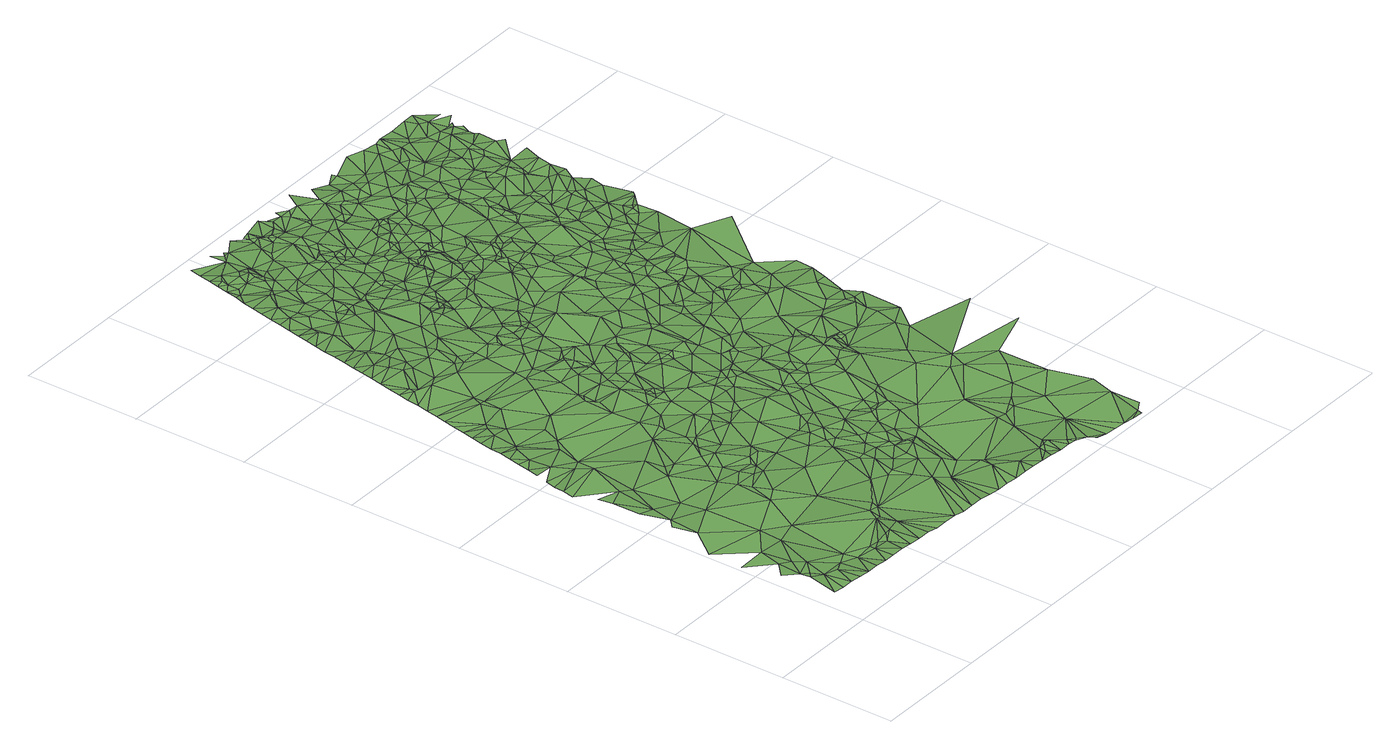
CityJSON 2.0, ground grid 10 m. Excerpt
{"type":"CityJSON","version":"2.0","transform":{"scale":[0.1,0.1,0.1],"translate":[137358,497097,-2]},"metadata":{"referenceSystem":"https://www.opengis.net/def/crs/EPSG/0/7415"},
"CityObjects":{
"plantcover1":{"type":"PlantCover","attributes":{"3df_class":"Forest","bgt_fysiekvoorkomen":"grasland agrarisch","bgt_status":"bestaand","identificatienamespace":"NL.IMGeo","begroeidterreindeeloptalud":"false","relatievehoogteligging":0,"aantal_punten":0},"geometry":[{"type":"MultiSurface","lod":"1","boundaries":[[[0,1,2]],[[3,0,2]],[[4,5,6]],[[7,5,3]],[[1,8,2]],[[3,2,7]],[[6,9,10]],[[11,5,7]],[[6,5,12]],[[13,2,8]],[[11,7,2]],[[14,13,8]],[[12,5,11]],[[12,9,6]],[[2,13,15]],[[14,16,13]],[[2,15,11]],[[16,15,13]],[[9,17,18]],[[11,19,12]],[[19,9,12]],[[18,17,20]],[[15,21,11]],[[16,22,15]],[[23,22,16]],[[24,20,25]],[[11,21,19]],[[22,21,15]],[[17,9,19]],[[23,26,22]],[[25,27,28]],[[20,29,25]],[[21,22,30]],[[27,31,28]],[[22,26,32]],[[29,20,17]],[[33,19,21]],[[26,34,32]],[[22,32,30]],[[25,35,27]],[[31,36,37]],[[17,19,33]],[[36,31,27]],[[32,34,38]],[[29,35,25]],[[32,39,30]],[[40,41,42]],[[43,32,38]],[[41,44,45]],[[36,27,46]],[[27,35,46]],[[32,43,39]],[[21,30,47]],[[44,48,45]],[[42,36,40]],[[21,47,33]],[[38,49,43]],[[50,51,52]],[[53,29,17]],[[54,39,43]],[[53,17,33]],[[30,39,47]],[[48,44,50]],[[43,49,55]],[[44,41,40]],[[56,57,51]],[[43,55,54]],[[46,40,36]],[[50,56,51]],[[55,49,58]],[[56,59,57]],[[29,60,35]],[[61,46,35]],[[54,47,39]],[[54,55,47]],[[62,59,63]],[[63,59,56]],[[64,50,44]],[[65,55,58]],[[66,29,53]],[[50,67,56]],[[68,33,47]],[[44,40,64]],[[69,65,58]],[[60,61,35]],[[70,62,71]],[[60,29,66]],[[53,33,72]],[[55,65,47]],[[40,46,73]],[[71,62,63]],[[64,67,50]],[[67,63,56]],[[72,33,68]],[[46,61,73]],[[74,70,75]],[[76,65,69]],[[71,75,70]],[[75,77,74]],[[78,47,65]],[[64,40,73]],[[63,67,71]],[[47,78,68]],[[65,76,79]],[[80,66,53]],[[80,53,81]],[[82,77,83]],[[78,65,84]],[[75,83,77]],[[53,72,81]],[[64,85,67]],[[78,84,68]],[[67,85,71]],[[86,73,61]],[[75,71,87]],[[65,79,88]],[[89,86,61]],[[90,61,60]],[[91,92,82]],[[65,88,84]],[[60,66,93]],[[72,68,94]],[[91,82,83]],[[68,84,94]],[[95,66,80]],[[83,75,87]],[[91,96,92]],[[61,90,89]],[[80,81,97]],[[71,85,98]],[[87,71,98]],[[93,66,95]],[[99,64,73]],[[87,91,83]],[[60,93,100]],[[90,60,100]],[[80,97,95]],[[81,72,101]],[[99,73,86]],[[102,89,90]],[[96,103,104]],[[64,105,85]],[[89,99,86]],[[72,94,106]],[[91,103,96]],[[106,94,84]],[[81,101,97]],[[93,95,107]],[[108,91,87]],[[93,109,100]],[[95,97,107]],[[104,110,111]],[[112,90,100]],[[107,109,93]],[[98,85,113]],[[102,114,89]],[[113,87,98]],[[102,90,112]],[[115,84,88]],[[64,99,105]],[[116,117,118]],[[111,119,118]],[[109,120,100]],[[99,89,114]],[[108,103,91]],[[112,100,120]],[[121,117,116]],[[122,115,88]],[[103,110,104]],[[108,87,113]],[[107,120,109]],[[123,102,112]],[[106,84,124]],[[125,121,126]],[[127,107,97]],[[128,72,106]],[[128,101,72]],[[114,102,123]],[[126,121,116]],[[119,116,118]],[[107,129,120]],[[110,119,111]],[[125,126,130]],[[131,115,122]],[[101,127,97]],[[113,85,132]],[[84,133,124]],[[108,134,103]],[[126,116,135]],[[123,112,136]],[[133,84,115]],[[137,112,120]],[[114,138,99]],[[134,110,103]],[[85,105,132]],[[127,129,107]],[[139,114,123]],[[116,119,135]],[[129,137,120]],[[140,131,141]],[[137,136,112]],[[114,139,138]],[[139,123,136]],[[142,99,138]],[[130,126,143]],[[144,145,130]],[[126,135,143]],[[146,99,142]],[[99,146,105]],[[147,145,148]],[[113,149,108]],[[108,149,134]],[[127,137,129]],[[140,115,131]],[[119,150,135]],[[140,141,151]],[[152,106,124]],[[127,101,153]],[[148,154,147]],[[128,106,155]],[[139,136,156]],[[130,143,144]],[[144,148,145]],[[157,124,133]],[[128,158,101]],[[159,119,110]],[[160,135,150]],[[155,106,152]],[[161,113,132]],[[160,143,135]],[[162,140,151]],[[110,134,163]],[[124,157,152]],[[138,139,164]],[[153,101,158]],[[127,165,137]],[[146,142,166]],[[167,136,137]],[[146,166,105]],[[142,138,164]],[[168,154,169]],[[119,159,150]],[[154,148,169]],[[170,113,161]],[[170,149,113]],[[156,136,167]],[[171,139,156]],[[127,153,165]],[[157,133,172]],[[133,115,172]],[[128,155,158]],[[168,173,174]],[[132,105,175]],[[134,149,176]],[[157,177,152]],[[161,132,178]],[[179,144,143]],[[144,180,148]],[[155,152,181]],[[173,182,174]],[[166,142,164]],[[163,159,110]],[[105,166,175]],[[143,160,179]],[[140,183,115]],[[164,139,171]],[[168,169,173]],[[155,181,158]],[[172,177,157]],[[184,161,178]],[[162,185,140]],[[165,186,137]],[[134,176,163]],[[187,161,184]],[[169,148,188]],[[160,150,189]],[[167,171,156]],[[137,186,167]],[[179,180,144]],[[185,162,190]],[[170,161,187]],[[191,153,158]],[[192,150,159]],[[188,148,180]],[[172,115,183]],[[181,152,193]],[[153,194,165]],[[178,132,195]],[[182,196,197]],[[152,177,193]],[[179,160,189]],[[169,198,173]],[[181,199,158]],[[173,196,182]],[[153,191,194]],[[200,149,170]],[[201,202,197]],[[192,189,150]],[[169,188,198]],[[140,203,183]],[[204,177,172]],[[185,190,205]],[[195,132,175]],[[184,178,195]],[[191,158,206]],[[171,167,207]],[[208,187,184]],[[200,176,149]],[[181,193,199]],[[140,209,203]],[[202,201,210]],[[207,164,171]],[[179,211,180]],[[206,158,199]],[[212,166,164]],[[187,208,170]],[[175,166,212]],[[209,140,185]],[[194,213,165]],[[196,201,197]],[[165,213,186]],[[177,204,214]],[[159,215,192]],[[188,180,211]],[[193,177,214]],[[211,179,189]],[[216,191,206]],[[217,207,167]],[[216,194,191]],[[173,218,196]],[[219,204,172]],[[208,184,195]],[[210,220,221]],[[186,222,167]],[[163,223,159]],[[172,183,219]],[[201,220,210]],[[224,200,170]],[[159,223,215]],[[198,225,173]],[[226,175,212]],[[227,175,226]],[[193,228,199]],[[229,230,205]],[[230,185,205]],[[206,199,231]],[[164,207,232]],[[217,167,222]],[[233,198,188]],[[200,234,176]],[[195,175,227]],[[189,192,235]],[[228,193,214]],[[194,236,213]],[[208,224,170]],[[201,196,220]],[[176,237,163]],[[192,215,238]],[[214,204,219]],[[212,164,232]],[[216,236,194]],[[189,239,211]],[[203,209,240]],[[221,241,242]],[[216,206,243]],[[173,225,218]],[[240,209,185]],[[233,188,211]],[[206,231,243]],[[235,192,238]],[[199,228,244]],[[245,186,213]],[[203,246,183]],[[220,241,221]],[[232,207,217]],[[247,227,226]],[[244,231,199]],[[234,237,176]],[[239,189,235]],[[248,226,212]],[[249,230,229]],[[185,230,240]],[[241,250,242]],[[228,214,251]],[[252,195,227]],[[226,248,247]],[[227,247,253]],[[214,219,254]],[[215,255,238]],[[245,213,236]],[[252,227,253]],[[256,234,200]],[[257,208,195]],[[251,214,254]],[[219,183,246]],[[218,258,196]],[[215,223,255]],[[256,200,224]],[[225,198,233]],[[258,220,196]],[[222,259,217]],[[211,239,233]],[[260,244,228]],[[261,253,247]],[[262,195,252]],[[259,232,217]],[[260,228,251]],[[247,248,261]],[[253,261,252]],[[163,237,263]],[[195,262,257]],[[163,263,223]],[[219,264,254]],[[220,265,241]],[[249,266,230]],[[216,243,267]],[[216,268,236]],[[250,269,270]],[[271,222,186]],[[212,232,272]],[[212,272,248]],[[267,231,244]],[[208,273,224]],[[254,264,251]],[[250,241,269]],[[231,267,243]],[[274,235,238]],[[273,208,257]],[[239,235,274]],[[248,275,261]],[[218,225,258]],[[186,245,271]],[[219,246,264]],[[258,265,220]],[[269,276,270]],[[234,277,237]],[[238,255,274]],[[246,251,264]],[[268,245,236]],[[203,278,246]],[[267,268,216]],[[265,279,241]],[[275,248,272]],[[230,280,240]],[[256,281,234]],[[241,279,269]],[[282,257,262]],[[283,256,224]],[[260,251,284]],[[259,222,271]],[[255,223,285]],[[261,286,252]],[[244,260,287]],[[232,259,288]],[[262,252,286]],[[283,224,273]],[[251,246,284]],[[282,273,257]],[[267,244,287]],[[234,281,277]],[[230,266,280]],[[275,286,261]],[[233,239,289]],[[272,232,290]],[[223,263,291]],[[274,255,285]],[[240,292,203]],[[237,293,263]],[[282,262,286]],[[294,256,283]],[[239,274,289]],[[276,295,296]],[[276,269,295]],[[285,223,291]],[[277,293,237]],[[265,297,279]],[[287,260,284]],[[258,297,265]],[[232,288,290]],[[281,256,298]],[[294,298,256]],[[225,299,258]],[[296,300,301]],[[283,273,302]],[[246,278,284]],[[303,304,266]],[[279,305,269]],[[233,306,225]],[[307,268,267]],[[294,283,302]],[[268,308,245]],[[280,266,304]],[[272,309,275]],[[310,288,259]],[[296,295,300]],[[301,300,311]],[[298,294,302]],[[281,312,277]],[[259,271,310]],[[313,273,282]],[[281,298,312]],[[258,314,315]],[[314,258,299]],[[308,271,245]],[[258,315,297]],[[316,267,287]],[[297,305,279]],[[290,317,272]],[[292,278,203]],[[285,291,318]],[[313,302,273]],[[263,319,291]],[[320,307,267]],[[295,269,321]],[[299,225,306]],[[275,322,286]],[[289,306,233]],[[293,319,263]],[[323,304,303]],[[316,320,267]],[[321,269,305]],[[311,300,324]],[[286,325,282]],[[277,312,326]],[[277,326,293]],[[327,274,285]],[[285,318,328]],[[240,280,329]],[[318,291,328]],[[310,290,288]],[[272,317,309]],[[289,274,330]],[[287,284,331]],[[311,332,333]],[[278,331,284]],[[280,304,334]],[[335,298,302]],[[332,311,324]],[[323,334,304]],[[298,335,312]],[[325,313,282]],[[314,336,315]],[[322,275,309]],[[314,299,336]],[[337,268,307]],[[338,316,287]],[[300,295,339]],[[340,317,290]],[[291,319,341]],[[291,341,328]],[[327,285,328]],[[274,327,330]],[[315,342,297]],[[324,300,343]],[[344,310,271]],[[345,346,333]],[[345,333,332]],[[326,347,293]],[[337,308,268]],[[297,342,305]],[[312,335,326]],[[348,280,334]],[[271,308,344]],[[323,349,334]],[[290,310,350]],[[351,325,286]],[[352,320,316]],[[295,321,339]],[[338,287,331]],[[353,315,336]],[[343,300,339]],[[351,286,322]],[[332,324,343]],[[306,289,354]],[[290,350,340]],[[321,305,355]],[[317,340,309]],[[356,299,306]],[[352,316,338]],[[357,307,320]],[[356,336,299]],[[353,342,315]],[[323,358,349]],[[359,319,293]],[[349,348,334]],[[302,313,360]],[[361,346,345]],[[332,361,345]],[[240,329,292]],[[335,347,326]],[[335,302,362]],[[346,361,363]],[[321,355,339]],[[347,359,293]],[[352,357,320]],[[364,328,341]],[[289,330,365]],[[353,336,356]],[[344,366,310]],[[305,367,355]],[[368,313,325]],[[341,319,359]],[[366,350,310]],[[369,344,308]],[[329,280,348]],[[328,370,327]],[[356,342,353]],[[305,342,371]],[[349,372,348]],[[349,358,372]],[[331,278,373]],[[374,352,338]],[[332,343,375]],[[360,362,302]],[[361,332,375]],[[327,376,330]],[[369,308,337]],[[305,371,367]],[[377,309,340]],[[306,354,378]],[[379,325,351]],[[328,364,370]],[[378,356,306]],[[350,377,340]],[[339,380,343]],[[322,381,351]],[[382,337,307]],[[335,362,347]],[[383,354,289]],[[357,382,307]],[[384,338,331]],[[372,358,385]],[[368,360,313]],[[374,357,352]],[[386,339,355]],[[379,368,325]],[[387,342,356]],[[376,365,330]],[[388,322,309]],[[384,374,338]],[[364,341,389]],[[362,359,347]],[[344,369,390]],[[366,344,390]],[[350,366,391]],[[339,386,380]],[[383,289,365]],[[343,380,392]],[[372,385,393]],[[381,394,351]],[[337,395,369]],[[375,343,396]],[[389,341,359]],[[377,350,391]],[[387,356,378]],[[343,392,396]],[[351,394,379]],[[370,397,327]],[[361,398,363]],[[388,381,322]],[[375,399,361]],[[398,400,363]],[[378,354,401]],[[393,385,402]],[[403,376,327]],[[373,384,331]],[[367,371,404]],[[342,405,371]],[[367,406,355]],[[364,407,370]],[[408,309,377]],[[395,337,382]],[[391,366,390]],[[387,405,342]],[[380,409,392]],[[380,386,409]],[[373,278,410]],[[379,411,368]],[[410,278,292]],[[412,357,374]],[[389,407,364]],[[355,406,386]],[[399,375,396]],[[368,411,360]],[[413,365,376]],[[392,409,396]],[[414,369,395]],[[388,309,408]],[[387,378,415]],[[348,372,416]],[[381,417,394]],[[370,407,397]],[[354,418,401]],[[384,412,374]],[[388,417,381]],[[399,398,361]],[[419,389,359]],[[390,369,420]],[[383,418,354]],[[404,371,405]],[[367,404,406]],[[401,415,378]],[[327,397,421]],[[409,422,396]],[[391,423,377]],[[422,399,396]],[[424,362,360]],[[365,425,383]],[[426,425,365]],[[329,348,416]],[[394,427,379]],[[376,403,413]],[[416,372,393]],[[414,420,369]],[[426,365,413]],[[386,428,409]],[[390,423,391]],[[429,430,402]],[[397,407,431]],[[411,379,427]],[[394,417,432]],[[387,415,433]],[[327,434,403]],[[429,435,430]],[[436,395,382]],[[389,437,407]],[[388,432,417]],[[409,438,422]],[[416,393,402]],[[387,433,405]],[[411,424,360]],[[422,438,399]],[[437,389,419]],[[292,329,439]],[[440,384,373]],[[394,432,427]],[[414,395,436]],[[362,441,359]],[[432,388,408]],[[421,434,327]],[[382,357,442]],[[443,383,425]],[[409,428,438]],[[399,438,398]],[[407,437,431]],[[443,425,426]],[[444,426,413]],[[384,440,412]],[[377,445,408]],[[403,444,413]],[[377,423,445]],[[406,446,386]],[[415,401,447]],[[442,357,412]],[[446,428,386]],[[427,424,411]],[[419,359,441]],[[444,443,426]],[[397,431,448]],[[449,420,414]],[[450,390,420]],[[430,416,402]],[[423,390,450]],[[451,418,383]],[[401,418,452]],[[404,405,453]],[[383,443,451]],[[454,444,403]],[[439,329,455]],[[410,292,439]],[[414,436,456]],[[414,456,449]],[[406,404,453]],[[421,397,448]],[[457,433,415]],[[454,443,444]],[[431,437,448]],[[408,458,432]],[[382,442,436]],[[427,432,458]],[[459,362,424]],[[438,460,398]],[[461,398,462]],[[437,419,441]],[[455,329,416]],[[452,447,401]],[[450,420,449]],[[463,415,447]],[[464,405,433]],[[452,418,451]],[[465,454,403]],[[454,466,443]],[[466,451,443]],[[415,463,457]],[[428,467,438]],[[398,460,462]],[[465,403,434]],[[468,416,430]],[[423,469,445]],[[440,442,412]],[[445,470,408]],[[427,471,424]],[[472,449,456]],[[473,448,437]],[[434,421,474]],[[456,436,475]],[[476,423,450]],[[477,410,439]],[[470,458,408]],[[406,478,446]],[[428,446,467]],[[362,459,441]],[[421,448,474]],[[472,450,449]],[[423,476,469]],[[466,454,479]],[[466,479,451]],[[477,439,455]],[[453,405,464]],[[462,460,480]],[[473,437,441]],[[458,471,427]],[[481,447,452]],[[481,463,447]],[[406,453,478]],[[475,472,456]],[[438,482,460]],[[433,457,483]],[[468,484,416]],[[436,485,475]],[[486,445,469]],[[442,485,436]],[[452,451,487]],[[471,488,424]],[[489,434,474]],[[463,490,457]],[[463,481,490]],[[465,434,489]],[[488,459,424]],[[433,483,464]],[[467,482,438]],[[451,479,487]],[[491,440,373]],[[478,467,446]],[[469,476,486]],[[470,492,458]],[[493,448,473]],[[410,494,373]],[[465,495,454]],[[496,410,477]],[[452,497,481]],[[498,474,448]],[[499,450,472]],[[500,470,445]],[[454,495,479]],[[492,471,458]],[[496,477,455]],[[486,500,445]],[[476,450,501]],[[493,473,441]],[[497,490,481]],[[499,472,475]],[[497,452,487]],[[502,455,416]],[[457,490,503]],[[486,476,501]],[[489,474,498]],[[504,453,464]],[[493,498,448]],[[478,453,504]],[[465,489,495]],[[457,503,483]],[[505,475,485]],[[506,442,440]],[[442,505,485]],[[507,450,499]],[[508,488,471]],[[509,482,467]],[[501,450,507]],[[459,510,441]],[[470,511,492]],[[490,497,503]],[[512,464,483]],[[513,471,492]],[[482,514,460]],[[496,455,502]],[[504,464,512]],[[515,460,514]],[[478,504,516]],[[487,479,517]],[[518,410,496]],[[519,459,488]],[[511,470,500]],[[478,520,467]],[[521,500,486]],[[513,508,471]],[[497,487,522]],[[519,488,508]],[[520,509,467]],[[479,495,517]],[[373,494,491]],[[523,512,483]],[[524,484,525]],[[483,503,523]],[[492,511,513]],[[416,484,526]],[[441,527,493]],[[519,510,459]],[[475,528,499]],[[486,501,529]],[[493,530,498]],[[489,498,531]],[[506,505,442]],[[532,516,504]],[[478,516,520]],[[533,504,512]],[[534,482,509]],[[535,522,487]],[[531,495,489]],[[510,527,441]],[[505,528,475]],[[536,512,523]],[[491,506,440]],[[537,535,487]],[[532,504,533]],[[529,521,486]],[[536,533,512]],[[497,538,503]],[[539,515,514]],[[511,500,521]],[[540,514,482]],[[497,522,541]],[[517,537,487]],[[518,496,502]],[[529,501,507]],[[416,526,502]],[[525,542,524]],[[543,516,532]],[[544,530,493]],[[545,507,499]],[[508,513,546]],[[534,509,520]],[[482,534,540]],[[410,518,547]],[[523,503,548]],[[533,536,549]],[[540,539,514]],[[541,550,497]],[[536,523,551]],[[552,517,495]],[[495,531,552]],[[508,546,519]],[[494,410,547]],[[553,532,533]],[[516,543,554]],[[522,535,555]],[[497,550,538]],[[544,493,527]],[[520,516,554]],[[539,556,557]],[[506,558,505]],[[549,536,551]],[[524,526,484]],[[510,519,559]],[[560,533,549]],[[540,556,539]],[[553,543,532]],[[511,561,513]],[[505,558,528]],[[537,555,535]],[[553,533,560]],[[538,548,503]],[[522,555,541]],[[562,540,534]],[[499,528,563]],[[545,529,507]],[[530,564,498]],[[540,565,556]],[[565,540,562]],[[545,499,563]],[[548,566,523]],[[521,567,511]],[[527,510,559]],[[523,568,551]],[[569,552,531]],[[564,531,498]],[[520,570,534]],[[571,537,517]],[[552,571,517]],[[570,562,534]],[[572,543,553]],[[523,566,568]],[[572,554,543]],[[558,506,573]],[[549,574,560]],[[513,575,546]],[[574,549,551]],[[541,576,550]],[[577,565,562]],[[541,555,576]],[[553,560,574]],[[558,573,528]],[[575,513,561]],[[552,569,571]],[[562,570,577]],[[578,520,554]],[[579,521,529]],[[578,570,520]],[[580,561,511]],[[581,538,550]],[[553,574,572]],[[582,573,506]],[[583,519,546]],[[584,569,531]],[[550,576,581]],[[572,578,554]],[[585,530,544]],[[567,580,511]],[[537,586,555]],[[538,587,548]],[[518,502,588]],[[521,579,567]],[[519,583,559]],[[589,551,568]],[[586,537,571]],[[491,590,506]],[[581,587,538]],[[551,589,574]],[[570,591,577]],[[565,592,556]],[[573,593,528]],[[524,594,526]],[[577,595,565]],[[584,571,569]],[[596,545,563]],[[576,555,597]],[[598,566,548]],[[528,599,563]],[[578,591,570]],[[590,582,506]],[[582,593,573]],[[564,584,531]],[[581,576,597]],[[530,585,564]],[[587,581,600]],[[548,587,598]],[[601,491,494]],[[599,596,563]],[[527,559,602]],[[528,603,599]],[[568,566,604]],[[528,593,603]],[[502,526,605]],[[545,596,606]],[[591,595,577]],[[555,586,597]],[[561,580,607]],[[608,544,527]],[[529,545,609]],[[597,600,581]],[[561,607,575]],[[610,572,574]],[[565,595,592]],[[610,578,572]],[[611,547,518]],[[582,612,593]],[[599,606,596]],[[546,575,613]],[[614,586,571]],[[587,600,615]],[[616,571,584]],[[494,547,601]],[[598,604,566]],[[601,590,491]],[[583,546,613]],[[588,502,605]],[[609,579,529]],[[593,617,603]],[[616,614,571]],[[600,597,615]],[[618,612,582]],[[568,619,589]],[[574,589,620]],[[612,617,593]],[[567,621,580]],[[608,585,544]],[[622,527,602]],[[575,607,623]],[[624,598,587]],[[578,625,591]],[[591,626,595]],[[615,624,587]],[[606,609,545]],[[611,518,588]],[[627,568,604]],[[614,628,586]],[[559,583,629]],[[621,607,580]],[[630,597,586]],[[617,631,603]],[[597,632,615]],[[618,617,612]],[[584,564,633]],[[602,559,629]],[[595,626,592]],[[634,564,585]],[[628,630,586]],[[616,628,614]],[[579,635,567]],[[622,608,527]],[[610,574,620]],[[623,607,636]],[[598,637,604]],[[568,627,619]],[[618,631,617]],[[625,578,610]],[[632,597,630]],[[615,632,624]],[[638,616,584]],[[639,618,582]],[[640,626,591]],[[641,599,603]],[[583,613,629]],[[642,575,623]],[[607,621,636]],[[564,634,643]],[[641,606,599]],[[633,638,584]],[[604,637,627]],[[613,575,642]],[[644,637,598]],[[598,624,645]],[[591,625,646]],[[633,564,647]],[[616,648,628]],[[649,630,628]],[[650,624,632]],[[564,643,647]],[[630,650,632]],[[567,635,621]],[[622,602,651]],[[601,547,652]],[[590,653,582]],[[634,585,654]],[[620,589,655]],[[640,656,626]],[[589,619,655]],[[631,641,603]],[[651,602,629]],[[547,611,652]],[[645,644,598]],[[591,646,657]],[[654,585,608]],[[657,640,591]],[[639,631,618]],[[649,650,630]],[[644,627,637]],[[638,648,616]],[[650,658,624]],[[606,641,609]],[[643,634,659]],[[636,660,623]],[[661,650,649]],[[645,624,658]],[[629,613,642]],[[608,622,662]],[[643,659,647]],[[663,649,628]],[[621,664,636]],[[622,651,662]],[[665,590,601]],[[659,634,654]],[[588,652,611]],[[633,647,666]],[[648,663,628]],[[650,661,658]],[[667,619,627]],[[627,644,667]],[[668,610,620]],[[653,639,582]],[[625,610,668]],[[646,625,669]],[[633,670,638]],[[609,671,579]],[[666,647,659]],[[639,641,631]],[[623,660,642]],[[672,651,629]],[[673,633,666]],[[648,638,670]],[[674,644,645]],[[669,657,646]],[[619,675,655]],[[662,651,672]],[[667,675,619]],[[670,633,673]],[[649,676,661]],[[655,677,620]],[[678,645,658]],[[654,608,679]],[[658,661,678]],[[671,635,579]],[[636,664,660]],[[662,680,608]],[[669,625,668]],[[681,640,682]],[[644,674,667]],[[677,668,620]],[[682,640,657]],[[621,635,683]],[[621,683,664]],[[663,676,649]],[[629,642,684]],[[661,676,678]],[[685,659,654]],[[679,608,680]],[[672,680,662]],[[673,666,686]],[[687,648,670]],[[688,666,659]],[[665,653,590]],[[648,689,663]],[[690,609,641]],[[670,673,686]],[[691,655,675]],[[667,691,675]],[[629,692,672]],[[645,678,693]],[[685,654,679]],[[694,657,669]],[[674,645,693]],[[677,695,668]],[[687,689,648]],[[629,684,692]],[[688,686,666]],[[694,682,657]],[[655,696,677]],[[686,687,670]],[[642,660,697]],[[688,659,685]],[[664,698,660]],[[683,635,699]],[[667,674,700]],[[642,697,684]],[[678,676,693]],[[667,701,691]],[[668,695,702]],[[703,676,663]],[[695,677,704]],[[696,655,691]],[[699,635,705]],[[669,668,706]],[[698,697,660]],[[707,679,680]],[[689,703,663]],[[686,708,687]],[[667,700,701]],[[709,685,679]],[[672,692,710]],[[711,641,639]],[[635,712,705]],[[672,713,680]],[[683,699,714]],[[715,689,687]],[[664,683,716]],[[696,704,677]],[[693,717,674]],[[718,639,653]],[[671,712,635]],[[719,609,690]],[[698,664,716]],[[694,669,706]],[[717,700,674]],[[691,701,720]],[[707,709,679]],[[704,702,695]],[[686,721,708]],[[722,601,652]],[[708,715,687]],[[671,609,719]],[[723,686,688]],[[714,699,705]],[[720,696,691]],[[689,715,703]],[[693,676,724]],[[713,672,710]],[[668,702,706]],[[697,725,684]],[[684,726,692]],[[676,703,724]],[[698,727,697]],[[686,723,721]],[[683,714,716]],[[711,690,641]],[[720,701,728]],[[729,688,685]],[[718,730,639]],[[710,692,731]],[[701,700,728]],[[728,696,720]],[[729,685,709]],[[705,732,714]],[[684,733,726]],[[680,734,707]],[[733,684,725]],[[692,726,731]],[[717,693,735]],[[730,711,639]],[[708,736,715]],[[725,697,727]],[[727,698,716]],[[702,704,737]],[[721,736,708]],[[736,703,715]],[[735,693,724]],[[705,712,732]],[[729,723,688]],[[731,713,710]],[[713,734,680]],[[700,717,738]],[[700,738,728]],[[739,653,665]],[[740,712,671]],[[665,601,741]],[[702,737,706]],[[694,706,742]],[[709,707,743]],[[723,744,721]],[[745,704,696]],[[735,738,717]],[[742,746,694]],[[747,696,728]],[[716,714,748]],[[744,736,721]],[[690,749,719]],[[732,712,740]],[[714,732,748]],[[739,718,653]],[[749,690,750]],[[671,751,740]],[[726,752,731]],[[743,729,709]],[[744,723,729]],[[750,690,711]],[[745,737,704]],[[753,725,727]],[[671,719,751]],[[733,752,726]],[[727,716,753]],[[707,734,743]],[[747,728,738]],[[754,713,731]],[[706,737,755]],[[747,745,696]],[[703,756,724]],[[730,718,739]],[[757,735,724]],[[736,756,703]],[[733,725,758]],[[754,731,752]],[[734,713,759]],[[745,755,737]],[[735,757,738]],[[760,711,730]],[[706,761,742]],[[732,740,762]],[[725,753,763]],[[744,764,736]],[[764,744,729]],[[760,750,711]],[[754,759,713]],[[752,733,758]],[[761,706,755]],[[748,732,762]],[[765,719,749]],[[766,740,751]],[[767,716,748]],[[768,749,750]],[[753,716,767]],[[725,763,758]],[[769,743,734]],[[755,745,770]],[[771,747,738]],[[751,719,766]],[[772,730,739]],[[760,730,772]],[[759,769,734]],[[761,773,742]],[[774,754,752]],[[768,750,760]],[[729,743,775]],[[770,761,755]],[[776,745,747]],[[762,740,766]],[[765,749,768]],[[777,738,757]],[[778,736,764]],[[779,759,754]],[[771,738,777]],[[763,753,767]],[[780,770,745]],[[767,748,762]],[[778,756,736]],[[774,779,754]],[[758,781,752]],[[782,769,759]],[[775,764,729]],[[759,779,782]],[[757,724,783]],[[774,752,784]],[[768,760,772]],[[771,776,747]],[[783,724,756]],[[780,745,776]],[[769,775,743]],[[781,758,763]],[[781,784,752]],[[785,761,770]],[[786,769,782]],[[773,761,787]],[[785,770,780]],[[779,774,788]],[[788,782,779]],[[789,771,777]],[[719,765,790]],[[719,790,766]],[[789,776,771]],[[791,769,786]],[[767,762,792]],[[762,766,792]],[[768,793,765]],[[777,757,794]],[[788,786,782]],[[774,784,795]],[[791,775,769]],[[756,778,796]],[[797,778,764]],[[789,777,798]],[[774,795,788]],[[799,761,785]],[[787,761,799]],[[775,797,764]],[[776,800,780]],[[798,777,794]],[[801,785,780]],[[802,796,778]],[[794,757,803]],[[804,756,796]],[[803,757,783]],[[789,805,776]],[[793,790,765]],[[802,778,806]],[[807,788,795]],[[756,808,783]],[[791,786,809]],[[796,802,810]],[[800,801,780]],[[778,797,806]],[[801,799,785]],[[786,788,811]],[[812,763,767]],[[805,789,798]],[[808,756,804]],[[813,792,766]],[[781,763,812]],[[814,787,799]],[[810,802,806]],[[775,791,815]],[[816,797,775]],[[804,796,810]],[[805,800,776]],[[788,807,811]],[[784,817,795]],[[818,798,794]],[[787,814,819]],[[766,790,813]],[[811,809,786]],[[810,806,820]],[[807,795,817]],[[781,812,784]],[[815,816,775]],[[815,791,809]],[[803,783,821]],[[806,797,822]],[[808,821,783]],[[823,794,803]],[[812,767,792]],[[816,822,797]],[[810,824,804]],[[820,824,810]],[[818,805,798]],[[825,799,801]],[[811,807,817]],[[818,794,823]],[[799,825,814]],[[823,803,821]],[[804,826,808]],[[805,827,800]],[[816,815,822]],[[808,826,821]],[[804,824,826]],[[801,800,828]],[[809,811,829]],[[820,806,830]],[[812,817,784]],[[831,805,818]],[[831,827,805]],[[806,822,830]],[[827,828,800]],[[832,823,821]],[[817,833,811]],[[820,834,824]],[[825,801,828]],[[821,826,832]],[[811,833,829]],[[815,835,822]],[[809,829,836]],[[815,809,837]],[[838,818,823]],[[824,834,826]],[[831,818,838]],[[809,836,837]],[[814,825,839]],[[815,840,835]],[[838,823,832]],[[822,835,841]],[[815,837,840]],[[841,830,822]],[[830,842,820]],[[831,843,827]],[[832,826,844]],[[842,834,820]],[[829,833,845]],[[829,845,836]],[[826,834,844]],[[828,827,843]],[[846,831,838]],[[847,833,817]],[[838,832,848]],[[837,849,840]],[[843,831,846]],[[841,850,830]],[[812,792,851]],[[840,852,835]],[[832,844,853]],[[836,854,837]],[[845,833,855]],[[812,847,817]],[[828,856,825]],[[850,842,830]],[[832,853,848]],[[854,836,845]],[[857,834,842]],[[835,858,841]],[[849,852,840]],[[825,859,839]],[[837,854,849]],[[846,838,860]],[[861,857,842]],[[843,862,828]],[[861,842,850]],[[833,847,855]],[[841,863,850]],[[838,848,860]],[[852,858,835]],[[834,864,844]],[[845,855,865]],[[844,866,853]],[[857,864,834]],[[867,845,865]],[[854,845,867]],[[854,852,849]],[[856,859,825]],[[863,861,850]],[[868,843,846]],[[841,869,863]],[[862,856,828]],[[841,858,869]],[[865,855,870]],[[853,871,848]],[[844,864,866]],[[868,846,860]],[[872,862,843]],[[855,847,870]],[[865,873,867]],[[861,874,857]],[[873,865,870]],[[866,875,853]],[[848,871,860]],[[872,843,868]],[[852,854,876]],[[858,852,877]],[[858,877,869]],[[867,878,854]],[[853,875,871]],[[874,864,857]],[[852,876,877]],[[861,863,879]],[[873,878,867]],[[870,878,873]],[[875,866,880]],[[864,880,866]],[[868,860,881]],[[856,862,882]],[[872,883,862]],[[863,869,884]],[[872,868,883]],[[871,875,880]],[[874,861,879]],[[885,859,856]],[[876,854,886]],[[887,860,871]],[[854,878,888]],[[883,882,862]],[[887,881,860]],[[877,889,869]],[[868,881,890]],[[880,864,891]],[[856,882,885]],[[888,886,854]],[[874,891,864]],[[871,880,892]],[[876,889,877]],[[863,884,879]],[[881,887,890]],[[892,880,891]],[[869,889,884]],[[893,883,868]],[[868,890,894]],[[871,895,887]],[[874,879,896]],[[891,874,897]],[[874,896,897]],[[882,883,898]],[[898,885,882]],[[876,886,899]],[[876,899,889]],[[871,892,900]],[[895,871,900]],[[887,894,890]],[[901,892,891]],[[893,898,883]],[[891,897,901]],[[893,868,902]],[[868,894,902]],[[903,896,879]],[[904,887,895]],[[879,884,903]],[[897,896,905]],[[884,889,906]],[[900,892,901]],[[894,887,904]],[[893,907,898]],[[904,895,900]],[[897,905,901]],[[903,884,906]],[[907,908,898]],[[905,896,903]],[[901,909,900]],[[910,907,893]],[[904,900,909]],[[910,893,902]],[[904,911,894]],[[894,911,902]],[[912,904,909]],[[909,901,913]],[[914,901,905]],[[911,904,912]],[[907,915,908]],[[916,910,902]],[[912,909,913]],[[910,917,907]],[[916,902,911]],[[913,901,918]],[[917,915,907]],[[911,912,919]],[[920,910,916]],[[912,913,921]],[[911,922,916]],[[920,917,910]],[[919,912,921]],[[923,922,911]],[[923,911,919]],[[924,916,922]],[[920,916,924]],[[915,917,925]],[[917,920,925]],[[923,926,922]],[[927,924,922]],[[920,924,928]],[[925,920,929]]]}]}
},
"vertices":[
[16,38,11],[25,37,11],[31,59,11],[21,64,12],[11,84,11],[21,74,11],[21,94,12],[26,69,11],[35,37,11],[26,114,12],[2,114,11],[36,79,12],[31,89,11],[41,54,12],[45,36,11],[51,59,11],[54,35,11],[51,134,11],[2,144,11],[51,114,10],[21,169,11],[61,64,12],[66,54,10],[64,35,11],[16,189,11],[21,194,13],[74,34,11],[26,214,12],[16,219,11],[51,184,10],[81,54,12],[16,244,11],[81,49,12],[71,119,11],[83,34,11],[46,204,11],[31,249,12],[11,254,13],[93,33,12],[91,54,11],[46,284,11],[6,282,12],[4,272,12],[96,49,11],[36,294,12],[8,292,11],[41,244,10],[116,74,11],[10,301,11],[103,33,11],[26,309,13],[14,321,12],[12,311,12],[91,154,10],[101,54,13],[106,54,14],[26,329,12],[16,331,12],[113,32,11],[18,341,12],[86,199,11],[71,234,11],[20,351,12],[31,344,13],[46,299,11],[121,59,12],[91,184,12],[51,319,12],[121,84,12],[123,31,12],[21,361,12],[36,349,11],[116,129,10],[76,259,12],[23,371,12],[36,369,13],[133,30,11],[25,381,12],[121,74,10],[143,30,11],[96,174,11],[101,159,12],[27,391,12],[41,379,13],[131,84,10],[61,329,11],[81,244,10],[51,369,11],[153,29,12],[86,239,12],[101,219,10],[46,384,12],[29,401,12],[106,194,12],[131,89,12],[111,184,11],[31,411,12],[116,179,13],[66,344,12],[106,274,10],[106,209,10],[141,159,11],[106,229,12],[66,404,12],[33,420,12],[116,294,12],[156,109,12],[121,189,11],[71,389,11],[121,194,11],[71,414,11],[35,430,12],[116,224,12],[86,354,11],[116,244,12],[186,74,12],[51,454,12],[38,450,12],[37,440,12],[66,449,12],[126,199,13],[40,460,12],[163,28,11],[116,239,11],[171,104,10],[42,470,12],[51,459,12],[146,189,10],[166,139,12],[136,199,13],[44,480,12],[173,28,11],[116,319,11],[181,89,11],[71,404,12],[56,454,11],[131,229,10],[141,209,11],[121,254,12],[126,249,11],[196,64,10],[183,27,12],[121,274,11],[71,479,11],[66,489,12],[46,490,12],[121,279,12],[48,500,12],[61,499,13],[106,384,12],[76,454,11],[193,26,11],[181,124,12],[166,174,12],[50,510,12],[176,134,11],[141,244,12],[176,104,12],[176,159,11],[91,444,12],[76,474,12],[116,344,12],[203,25,11],[116,409,12],[151,269,11],[166,194,11],[136,289,10],[156,239,12],[52,520,12],[71,514,13],[121,354,11],[151,254,11],[201,99,11],[71,524,11],[54,530,12],[141,304,11],[116,399,11],[191,114,10],[121,334,12],[81,484,11],[81,499,10],[181,134,12],[55,540,12],[211,84,12],[121,339,11],[226,49,12],[171,224,11],[121,349,12],[81,504,10],[96,474,11],[213,25,11],[181,169,11],[101,454,11],[196,134,10],[181,184,12],[146,334,11],[76,548,13],[57,550,12],[76,514,12],[196,144,10],[126,374,12],[71,558,14],[59,560,12],[216,74,11],[201,109,12],[223,24,11],[186,164,12],[161,259,10],[141,349,12],[226,59,12],[61,569,12],[91,499,12],[156,294,10],[181,194,10],[206,124,11],[106,449,11],[191,179,13],[171,249,10],[81,543,11],[216,114,12],[76,568,11],[63,579,12],[176,244,12],[121,439,11],[141,369,13],[101,528,12],[151,304,12],[151,314,12],[206,129,12],[233,23,12],[241,34,13],[201,154,11],[171,269,12],[106,514,11],[131,394,12],[106,474,13],[191,194,12],[131,404,10],[111,459,10],[106,484,11],[231,59,10],[76,588,13],[65,589,12],[201,169,10],[206,149,12],[196,204,12],[226,119,10],[156,309,11],[161,304,12],[243,23,12],[67,599,12],[216,124,10],[156,319,11],[156,314,12],[216,119,12],[121,449,12],[146,379,12],[151,349,11],[96,558,10],[181,254,12],[216,139,12],[161,314,12],[156,334,12],[141,419,12],[221,119,10],[86,578,13],[253,22,12],[211,174,12],[206,199,11],[81,603,14],[69,609,12],[201,239,12],[176,294,12],[156,359,10],[121,484,12],[166,309,11],[71,619,12],[151,394,11],[236,124,11],[86,588,12],[266,34,12],[151,389,13],[161,349,12],[156,369,12],[226,139,9],[136,449,12],[171,339,10],[226,154,10],[191,269,11],[126,504,12],[191,279,12],[141,439,12],[281,84,12],[151,414,12],[156,374,11],[91,618,14],[73,628,12],[101,578,11],[156,384,12],[111,553,11],[81,638,11],[76,638,12],[161,369,12],[263,21,12],[266,29,11],[101,593,11],[121,543,13],[221,189,12],[216,229,11],[196,304,12],[201,269,10],[78,648,12],[156,394,11],[176,359,11],[106,558,12],[106,568,10],[231,164,12],[191,289,11],[141,444,13],[151,429,11],[226,179,10],[96,618,12],[191,329,12],[273,20,12],[86,643,12],[181,349,12],[161,399,12],[146,474,11],[146,449,14],[281,69,10],[136,499,11],[246,149,12],[86,653,12],[80,658,12],[271,34,13],[171,394,13],[116,563,10],[226,224,12],[236,164,12],[101,623,11],[201,284,12],[156,434,12],[116,578,12],[96,643,12],[216,239,10],[86,658,14],[82,667,12],[166,404,11],[276,39,12],[276,34,14],[206,279,11],[186,339,11],[236,169,11],[116,568,12],[126,543,11],[106,613,12],[121,563,11],[241,179,12],[283,20,12],[171,424,11],[186,379,12],[91,663,14],[181,389,11],[84,677,12],[161,444,11],[146,509,13],[211,274,12],[111,608,11],[186,359,13],[221,239,12],[161,454,13],[121,588,11],[286,24,13],[261,144,11],[246,169,10],[101,653,12],[146,499,14],[211,289,11],[131,558,12],[191,359,11],[106,633,13],[196,334,12],[236,224,11],[151,524,12],[251,164,12],[290,19,12],[111,628,13],[131,563,10],[206,329,9],[171,439,12],[221,274,10],[216,284,12],[106,643,13],[291,19,13],[201,339,13],[231,234,11],[106,648,15],[166,459,11],[111,673,12],[106,658,12],[86,687,12],[141,548,12],[298,14,13],[161,499,11],[121,608,12],[131,588,12],[126,618,10],[171,444,12],[216,319,12],[111,638,12],[286,119,12],[196,374,11],[256,179,12],[156,504,13],[236,244,13],[136,563,12],[311,44,11],[206,334,11],[151,533,11],[176,434,12],[236,254,13],[176,474,12],[111,653,14],[226,289,10],[201,379,12],[151,514,11],[156,509,11],[206,354,11],[121,643,10],[301,8,13],[311,6,12],[176,449,12],[211,334,12],[141,578,10],[176,484,11],[302,7,13],[246,234,12],[181,444,10],[116,653,11],[291,84,10],[266,184,10],[201,434,12],[266,214,11],[161,514,12],[161,509,12],[231,304,10],[131,633,12],[156,553,11],[186,459,12],[241,254,11],[241,274,12],[161,528,13],[161,543,11],[146,613,10],[166,509,11],[301,84,12],[246,244,11],[156,568,12],[226,334,12],[216,404,12],[121,678,13],[111,688,11],[116,678,13],[156,563,10],[151,603,12],[176,499,13],[166,519,11],[136,648,10],[321,5,12],[236,299,12],[231,324,10],[226,364,12],[251,254,12],[191,449,11],[181,479,10],[256,244,11],[241,294,11],[301,89,12],[146,623,12],[171,524,12],[121,683,11],[161,553,12],[141,663,12],[161,583,11],[331,4,12],[266,224,13],[241,299,12],[176,533,10],[216,384,10],[186,499,12],[161,563,12],[306,179,11],[231,334,11],[201,454,10],[316,154,12],[191,509,11],[311,94,11],[171,553,10],[201,469,10],[261,264,11],[246,314,13],[256,284,11],[326,74,12],[171,573,10],[156,613,12],[276,229,11],[291,219,12],[261,279,12],[231,369,12],[141,653,12],[216,419,10],[251,334,13],[161,603,11],[236,364,10],[146,673,11],[136,688,12],[156,623,10],[196,524,11],[326,104,12],[231,399,12],[161,648,12],[256,314,10],[186,543,11],[171,588,12],[352,7,11],[340,3,12],[361,39,11],[226,449,12],[286,249,11],[266,309,10],[211,469,13],[201,509,13],[161,623,12],[166,613,11],[156,663,10],[186,538,12],[166,603,12],[196,528,10],[191,563,12],[146,678,12],[151,673,13],[191,548,13],[350,2,12],[166,628,11],[221,459,11],[281,274,11],[246,384,11],[326,149,11],[186,578,11],[171,608,11],[191,558,11],[176,603,10],[201,514,11],[171,618,11],[166,638,11],[196,543,10],[151,683,13],[146,683,11],[286,234,12],[241,419,11],[171,613,13],[256,359,12],[156,668,12],[286,264,12],[226,494,12],[156,673,11],[186,583,13],[266,339,13],[186,593,10],[206,514,12],[161,663,12],[206,524,12],[171,633,13],[291,234,11],[181,613,12],[256,379,12],[196,553,11],[161,668,12],[171,648,13],[276,319,12],[261,354,11],[196,558,10],[296,234,10],[251,404,10],[216,514,10],[231,479,11],[211,538,12],[196,568,12],[356,94,12],[186,608,10],[316,194,12],[171,663,11],[171,688,12],[296,249,12],[362,13,11],[171,673,11],[286,269,12],[206,558,13],[201,578,10],[291,264,11],[201,563,10],[331,164,12],[246,429,12],[296,254,10],[201,588,10],[366,59,12],[291,279,11],[266,364,11],[251,454,12],[296,299,12],[191,638,11],[346,124,11],[301,244,10],[261,399,12],[216,533,10],[206,563,10],[221,528,12],[301,249,12],[306,244,11],[206,603,12],[196,633,13],[281,349,12],[251,449,12],[266,374,10],[211,568,12],[191,653,11],[176,678,12],[206,593,12],[216,538,11],[266,409,13],[216,553,12],[306,249,12],[211,563,12],[231,514,12],[236,489,12],[291,344,10],[271,369,12],[206,588,11],[231,524,10],[321,244,10],[186,678,12],[316,274,12],[276,394,11],[236,499,10],[211,588,10],[216,578,12],[191,658,12],[236,504,12],[231,528,12],[221,553,10],[216,563,10],[256,439,10],[356,139,12],[341,224,12],[246,484,11],[211,613,12],[176,683,11],[191,673,11],[221,568,12],[241,499,11],[286,384,13],[221,563,10],[256,449,10],[236,543,11],[286,369,11],[346,214,10],[241,509,12],[216,598,13],[206,643,13],[196,658,11],[241,519,10],[316,324,12],[266,439,12],[241,514,10],[221,588,12],[211,608,10],[231,563,10],[206,633,13],[226,568,10],[256,479,12],[266,454,11],[186,683,13],[196,678,12],[296,359,11],[281,409,13],[256,499,12],[246,519,12],[246,528,13],[256,504,11],[241,543,13],[326,279,10],[221,613,11],[281,424,10],[236,578,12],[206,678,11],[211,638,10],[226,618,11],[291,389,11],[291,384,13],[301,354,12],[231,603,11],[226,608,12],[216,643,12],[246,553,11],[221,638,10],[306,349,11],[221,663,11],[271,474,11],[251,528,13],[266,484,10],[281,434,11],[346,264,12],[311,344,12],[286,444,12],[301,359,12],[251,533,11],[306,379,12],[236,593,11],[346,244,12],[331,319,12],[226,613,13],[256,524,11],[401,154,12],[261,519,12],[246,573,13],[296,404,11],[291,419,13],[301,389,11],[231,613,12],[271,504,11],[346,254,11],[286,434,12],[316,349,11],[296,414,13],[286,464,11],[241,588,10],[261,533,12],[226,653,11],[241,603,11],[361,234,11],[321,339,12],[401,199,12],[221,668,13],[286,474,12],[266,524,11],[236,643,11],[216,693,10],[246,613,11],[321,359,11],[336,284,12],[346,274,11],[326,329,10],[301,424,11],[311,394,11],[301,439,11],[231,653,12],[276,553,11],[261,593,12],[316,409,13],[296,459,10],[351,269,12],[241,663,12],[331,359,13],[316,399,13],[281,524,12],[351,304,12],[341,339,11],[331,369,11],[356,284,10],[296,474,11],[241,648,10],[256,613,12],[361,269,12],[231,683,11],[306,439,12],[301,504,12],[256,628,13],[261,608,12],[286,533,10],[306,444,11],[251,643,10],[321,414,11],[301,464,11],[281,583,12],[321,424,13],[251,653,12],[306,469,10],[246,678,9],[316,449,12],[261,618,11],[366,319,11],[306,474,12],[346,359,11],[361,304,12],[271,608,11],[321,439,11],[286,548,11],[301,514,12],[266,613,12],[256,663,11],[266,638,12],[261,653,13],[291,538,13],[281,593,12],[291,563,11],[276,628,13],[296,538,11],[321,444,12],[286,578,10],[321,474,11],[291,548,13],[326,454,11],[356,424,11],[366,334,12],[256,678,12],[316,499,10],[306,509,10],[336,439,12],[281,613,12],[256,683,11],[296,548,11],[286,588,10],[311,514,10],[286,598,11],[296,558,12],[271,663,11],[296,573,12],[276,633,11],[281,653,12],[331,464,13],[316,538,12],[281,628,13],[296,593,12],[336,459,11],[311,563,10],[321,514,12],[331,479,11],[331,494,13],[296,613,11],[281,688,12],[326,504,10],[321,528,10],[321,548,11],[296,643,10],[311,573,12],[341,474,12],[296,628,10],[361,459,10],[306,603,12],[336,499,11],[326,538,11],[386,409,12],[341,509,11],[311,598,11],[346,494,12],[351,469,10],[301,673,10],[321,553,10],[341,524,11],[296,683,12],[311,623,13],[326,548,12],[301,653,10],[336,538,12],[331,578,11],[351,474,12],[321,588,11],[351,484,11],[311,638,11],[341,528,12],[356,474,13],[326,603,10],[306,648,12],[356,479,11],[341,568,12],[326,593,12],[351,519,12],[346,524,11],[366,484,12],[351,553,10],[331,588,11],[321,628,11],[311,668,10],[316,663,12],[356,548,12],[311,683,10],[366,514,10],[331,618,12],[371,489,11],[361,538,10],[326,628,12],[341,583,13],[341,588,12],[326,663,11],[336,633,11],[336,613,10],[346,568,10],[346,573,12],[316,683,12],[366,524,12],[346,608,10],[351,588,11],[341,648,10],[366,563,10],[346,623,11],[366,573,12],[366,548,11],[331,668,10],[331,683,11],[351,613,11],[341,658,10],[351,643,13],[351,623,12],[366,613,11],[371,588,12],[346,683,12],[351,653,12],[351,673,11],[371,608,12],[366,633,10],[356,668,12],[366,628,12],[361,648,13],[366,638,10],[361,653,11],[356,683,12],[366,643,13],[366,653,12],[371,658,14],[371,668,11]
]}
